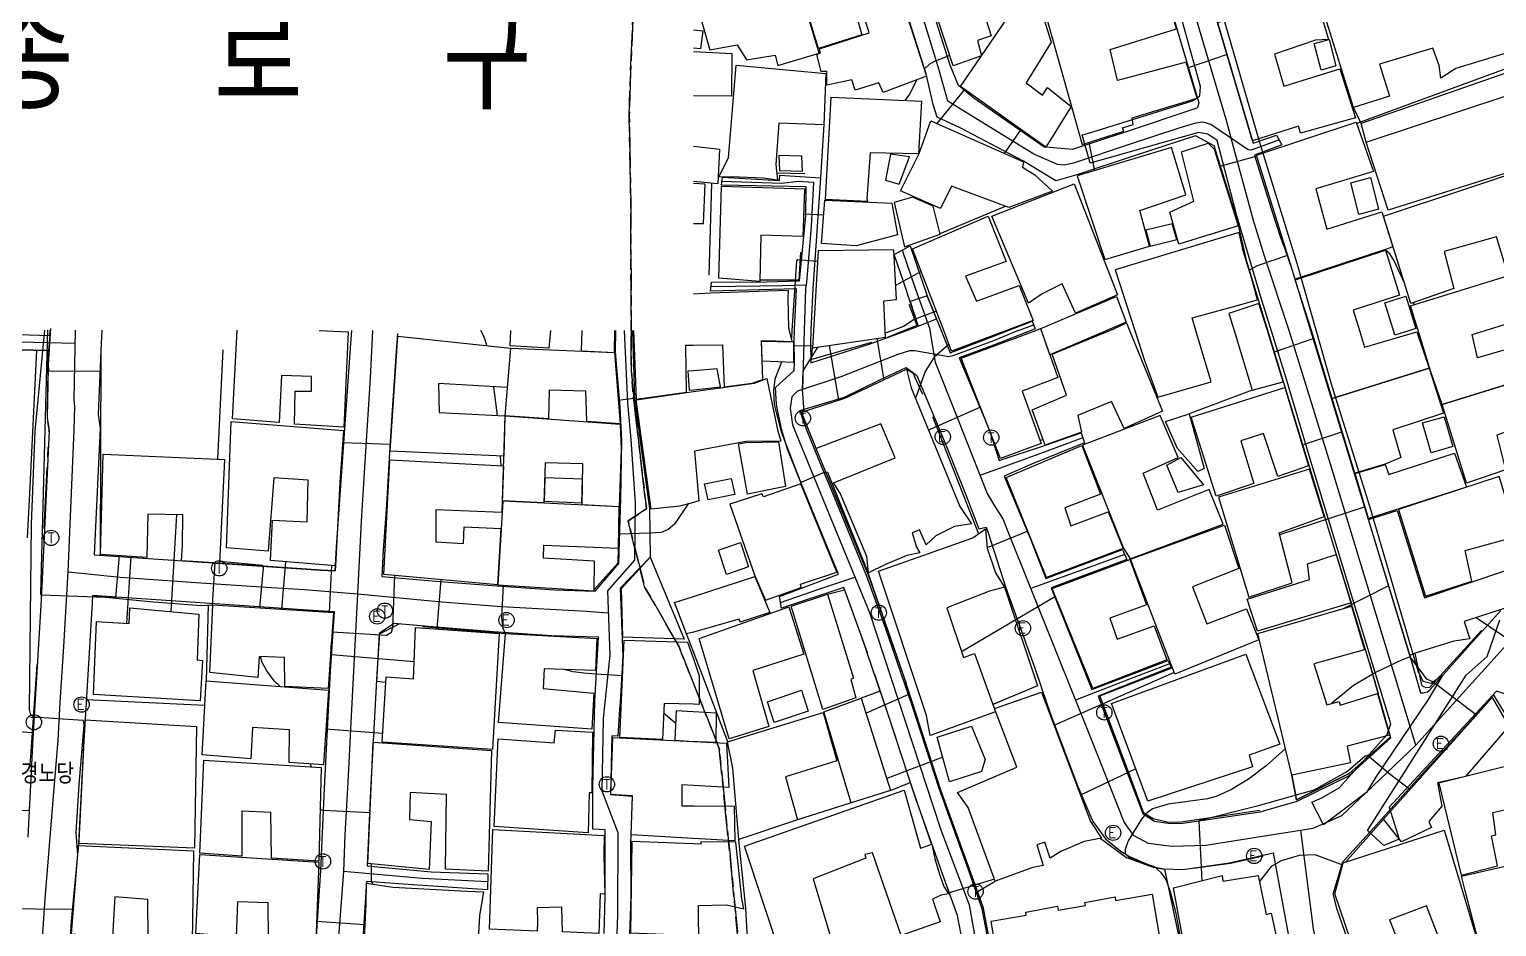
# Model space of a CAD drawing. Header units: feet. Extents: x 197796 to 199821, y 552499 to 555392.
# Drawn here: x 198426 to 198569.9, y 553635.2 to 553723.2 of the extents above; entities that cross this region are included whole.
import ezdxf

# ---------------------------------------------------------------- set-up
doc = ezdxf.new("R2010")
doc.units = ezdxf.units.FT
doc.header["$MEASUREMENT"] = 0
doc.linetypes.add('ANYANG1', pattern=[11.5, 6, -1, 1, -1.5, 1, -1])
doc.linetypes.add('JEON', pattern=[12, 4, -0.5, 1, -0.5, 4, -0.5, 1, -0.5])
for name, color, linetype in [('AAA001', 7, 'CONTINUOUS'), ('AAA002', 7, 'CONTINUOUS'), ('AAA008', 7, 'CONTINUOUS'), ('AAC001', 7, 'CONTINUOUS'), ('AAC006', 7, 'ANYANG1'), ('AD002', 7, 'CONTINUOUS'), ('AD0022', 1, 'CONTINUOUS'), ('AE150', 7, 'CONTINUOUS'), ('AZ0202', 7, 'CONTINUOUS'), ('AZ0203', 7, 'CONTINUOUS'), ('AZ080', 1, 'CONTINUOUS'), ('AZ0801', 7, 'CONTINUOUS'), ('CAA001', 7, 'CONTINUOUS'), ('CAA002', 30, 'CONTINUOUS'), ('EA0018', 7, 'JEON'), ('EA0118', 7, 'JEON'), ('wipco_지적', 20, 'CONTINUOUS'), ('ZC002', 7, 'CONTINUOUS'), ('ZC251', 7, 'CONTINUOUS')]:
    doc.layers.add(name, color=color, linetype=linetype)
doc.styles.add('GHS', font='ROMANS', dxfattribs={"bigfont": 'NGSW.shx'})
doc.styles.add('NGSW', font='ROMANS.shx', dxfattribs={"bigfont": 'NGSW.shx'})

# ---------------------------------------------------------------- blocks, each defined once
blk = doc.blocks.new('AZ0202')
at = {"layer": 'AZ0202'}
blk.add_circle((0, 0), 0.75, dxfattribs=at)
at = {"layer": 'AZ0202', "style": 'GHS'}
blk.add_text('E', height=1, dxfattribs=at).set_placement((-0.5, -0.48))
blk = doc.blocks.new('AZ0203')
at = {"layer": 'AZ0203'}
blk.add_circle((0, 0), 0.75, dxfattribs=at)
at = {"layer": 'AZ0203', "style": 'GHS'}
blk.add_text('T', height=1, dxfattribs=at).set_placement((-0.36, -0.52))

msp = doc.modelspace()

# ---------------------------------------------------------------- linework, layer by layer
at = {"layer": 'AAA001', "color": 255, "flags": 128}
for points in [[(198491.16, 553726.04), (198491.34, 553726.09), (198492.76, 553721.17), (198495.45, 553721.66), (198496.37, 553720.2), (198499.18, 553720.67), (198499.44, 553719.65), (198503.5, 553720.86), (198500.64, 553730.4), (198500.6, 553732.91), (198498.77, 553731.94), (198496.03, 553731.21), (198495.8, 553732.11), (198494.44, 553731.45), (198494.44, 553731.84), (198491.16, 553731.18)], [(198491.16, 553721.37), (198491.89, 553721.31), (198492.11, 553723.02), (198491.16, 553723.1)], [(198491.16, 553721.01), (198494.92, 553720.83), (198494.88, 553716.63), (198491.16, 553716.67)], [(198491.16, 553711.73), (198493.72, 553711.44), (198493.56, 553708.03), (198491.16, 553708.25)], [(198491.16, 553704.16), (198492.15, 553704.14), (198492.3, 553707.99), (198491.16, 553708.07)], [(198485.27, 553693.66), (198485.54, 553686.92), (198490.47, 553687.59), (198490.41, 553692.2), (198491.15, 553692.2), (198494, 553692.24), (198494.17, 553688.12), (198496.91, 553688.47), (198497.95, 553688.84), (198497.83, 553692.65), (198499.21, 553692.64), (198500.84, 553692.57), (198500.57, 553693.65), (198500.52, 553693.88), (198500.46, 553696.8), (198500.47, 553697.57), (198498.41, 553697.52), (198492.87, 553697.3), (198491.15, 553697.22)], [(198525.23, 553693.83), (198532.65, 553696.97), (198533.61, 553694.46), (198531.71, 553693.65), (198526.11, 553691.27), (198525.23, 553693.83)], [(198525.21, 553693.83), (198526.89, 553689.02), (198523.4, 553687.71), (198525.25, 553682.55), (198521.29, 553681.1), (198517.43, 553690.94), (198524.73, 553693.65), (198525.21, 553693.83)], [(198454.44, 553693.66), (198457.29, 553693.53), (198456.87, 553684.16), (198452.03, 553684.46), (198452.08, 553687.71), (198453.7, 553687.68), (198453.68, 553689.12), (198450.73, 553689.23), (198450.52, 553684.63), (198445.93, 553684.99), (198446.38, 553693.67)], [(198477.12, 553693.66), (198476.98, 553691.92), (198473.16, 553692.14), (198473.23, 553693.66)], [(198480.2, 553693.66), (198480.15, 553691.65), (198483.42, 553691.5), (198483.43, 553693.66)], [(198491.15, 553687.65), (198497.14, 553688.49), (198498.34, 553688.95), (198499.41, 553683.91), (198499.74, 553682.79), (198496.3, 553682.74), (198491.25, 553681.81), (198491.69, 553676.93), (198491.15, 553676.78), (198489.81, 553676.42), (198487.01, 553676.12), (198485.54, 553686.86), (198491.15, 553687.65)], [(198491.14, 553656.24), (198489.47, 553656.33), (198489.32, 553653.44), (198490.71, 553653.35), (198493.39, 553653.25), (198493.42, 553656.11), (198491.14, 553656.24)], [(198491.15, 553647), (198495.15, 553646.97), (198495.22, 553643.59), (198491.14, 553643.82), (198485.03, 553644.17), (198485.16, 553647.99), (198483.05, 553648.13), (198483.25, 553653.7), (198491.15, 553653.32), (198494.4, 553653.17), (198494.61, 553648.81), (198491.15, 553649.02), (198490.01, 553649.08), (198490, 553647.01), (198491.15, 553647)], [(198491.14, 553643.29), (198485.1, 553643.52), (198484.99, 553634.54), (198489.92, 553634.36), (198491.14, 553634.21), (198491.71, 553634.13), (198491.64, 553635.45), (198491.64, 553637.24), (198494.41, 553637.29), (198496.09, 553636.91), (198495.91, 553637.88), (198495.31, 553643.43), (198491.87, 553643.48), (198491.87, 553643.26), (198491.14, 553643.29)]]:
    msp.add_lwpolyline(points, dxfattribs=at)
for points in [[(198508.69, 553733.39), (198510.11, 553728.4), (198506.37, 553727.27), (198507.66, 553722.67), (198503.43, 553721.32), (198500.65, 553730.4), (198500.67, 553730.85)], [(198516.63, 553719.62), (198513.43, 553729.38), (198522.99, 553732.71), (198524.51, 553728.15), (198519.1, 553726.47), (198520.35, 553722.55), (198519.01, 553722.1), (198519.41, 553720.61)], [(198552.32, 553727.06), (198567.52, 553731.39), (198568.78, 553732.13), (198568.99, 553730.93), (198571.53, 553722.34), (198572.01, 553721.03), (198571.06, 553720.92), (198565.94, 553719.35), (198564.48, 553718.39), (198564.29, 553719.65), (198563.68, 553721.34), (198558.45, 553719.78), (198559.42, 553716.65), (198555.89, 553715.54)], [(198539.5, 553719.98), (198532.75, 553718.18), (198532.03, 553721.2), (198538.54, 553723.23), (198537.06, 553728.33), (198525.69, 553724.69), (198529.28, 553711.88), (198533.36, 553713.19), (198533.24, 553713.54), (198534.3, 553713.85), (198534.18, 553714.5), (198540.58, 553716.43)], [(198517.36, 553717.58), (198524.39, 553727.88), (198526.24, 553721.92), (198523.8, 553717.96), (198525.38, 553716.73), (198525.89, 553717.5), (198528.2, 553715.63), (198525.72, 553711.62)], [(198546, 553712.24), (198542.57, 553723.85), (198552.07, 553726.8), (198553.46, 553722.21), (198552.17, 553722.12), (198548.14, 553720.76), (198549.07, 553717.61), (198554.56, 553719.33), (198556.1, 553714.52), (198550.7, 553713.01), (198550.51, 553713.69)], [(198511.84, 553725.4), (198514.01, 553718.61), (198509.77, 553717), (198509.35, 553717.96), (198507.03, 553717.24), (198506.7, 553718.25), (198504.24, 553717.71), (198504.25, 553719.06), (198503.69, 553719.05), (198503.26, 553720.71), (198503.62, 553720.9), (198503.52, 553721.27), (198508.4, 553722.84), (198507.96, 553724.23)], [(198552.72, 553719.2), (198552.06, 553721.81), (198553.51, 553722.21), (198554.18, 553719.6)], [(198499.4, 553708.4), (198498.01, 553708.59), (198495.65, 553708.68), (198493.65, 553708.72), (198494.58, 553710.6), (198495.33, 553719.69), (198504.15, 553718.87), (198503.95, 553713.81), (198499.54, 553713.98), (198499.25, 553709.94)], [(198513.52, 553716.15), (198513.22, 553710.98), (198508.48, 553711.08), (198508.17, 553706.55), (198508.23, 553706.29), (198504.12, 553706.5), (198504.65, 553716.54)], [(198559.29, 553705.45), (198557.15, 553712.14), (198570.88, 553716.67), (198571.67, 553714.31), (198572.26, 553714.55), (198573.65, 553709.97)], [(198514.43, 553714.21), (198523.52, 553710.19), (198523.43, 553709.68), (198524.63, 553708.93), (198526.37, 553707.33), (198522.1, 553705.72), (198516.48, 553707.81), (198515.38, 553705.63), (198511.48, 553707.34), (198513.28, 553711)], [(198550.17, 553698.67), (198546.38, 553710.86), (198556.18, 553714.1), (198557.85, 553709.25), (198552.2, 553707.56), (198553.27, 553703.6), (198558.68, 553705.29), (198559.76, 553701.86), (198559.04, 553701.58)], [(198535.9, 553701.91), (198534.94, 553705.41), (198539.46, 553706.97), (198538.05, 553711.61), (198528.81, 553708.82), (198531.52, 553700.6)], [(198538.76, 553702.11), (198537.87, 553705.25), (198540.25, 553706.35), (198539.03, 553711.18), (198541.63, 553712.03), (198542.25, 553711.45), (198544.58, 553703.93)], [(198501.85, 553709.29), (198501.8, 553710.75), (198499.54, 553710.8), (198499.59, 553709.34)], [(198510, 553708.41), (198511.33, 553708.01), (198512.35, 553710.67), (198510.49, 553710.95)], [(198561.53, 553696.31), (198558.85, 553704.87), (198574.71, 553710.13), (198577.66, 553701.18), (198571.06, 553699.07), (198569.94, 553702.82), (198564.79, 553701.4), (198565.74, 553697.76)], [(198556.42, 553705.02), (198555.63, 553708.13), (198557.57, 553708.67), (198558.36, 553705.55)], [(198493.64, 553698.78), (198493.91, 553707.82), (198502.06, 553707.53), (198501.87, 553702.87), (198497.76, 553703), (198497.68, 553698.44)], [(198515.37, 553703.09), (198514.66, 553705.84), (198512.64, 553706.73), (198510.85, 553706.22), (198511.86, 553701.87)], [(198528.64, 553695.36), (198527.33, 553698.21), (198525.35, 553697.24), (198524.01, 553696.34), (198520.41, 553704.88), (198528.51, 553708.05), (198532.76, 553697.13)], [(198503.72, 553702.19), (198504.03, 553706.43), (198510.63, 553706.15), (198511.17, 553703.02), (198507.12, 553701.95)], [(198515.7, 553693.65), (198512.65, 553701.67), (198520.07, 553704.86), (198521.83, 553700.41), (198517.85, 553698.98), (198518.92, 553696.51), (198523.1, 553698.05), (198524.48, 553694.63), (198521.87, 553693.65), (198516.47, 553691.62)], [(198538.11, 553704.11), (198535.53, 553703.49), (198535.96, 553701.92), (198538.57, 553702.56)], [(198540.44, 553693.65), (198540.07, 553694.9), (198544.04, 553695.97), (198546.49, 553696.66), (198545.92, 553698.7), (198545.07, 553701.46), (198544.7, 553703.25), (198543.25, 553702.82), (198532.51, 553699.61), (198534.44, 553693.65), (198535.4, 553690.71), (198536.7, 553687.12), (198541.94, 553688.6)], [(198509.97, 553693.65), (198509.83, 553696.56), (198511.06, 553696.68), (198510.8, 553701.56), (198503.38, 553701.46), (198502.93, 553693.65), (198502.84, 553691.96), (198509.98, 553692.98)], [(198551.78, 553693.65), (198550.19, 553698.61), (198559.05, 553701.54), (198560.41, 553697.11), (198555.87, 553695.64), (198556.48, 553693.65), (198556.98, 553692.02), (198562.12, 553693.52), (198563.32, 553689.96), (198553.8, 553686.99)], [(198562.26, 553693.64), (198561.51, 553696.07), (198578.21, 553701.24), (198580.72, 553693.64), (198581.4, 553691.58), (198564.59, 553686.38), (198563.5, 553689.6)], [(198559.81, 553693.64), (198558.98, 553696.36), (198561.05, 553697), (198562.02, 553693.83), (198561.44, 553693.64), (198559.95, 553693.18)], [(198544.18, 553693.65), (198545.96, 553687.78), (198549.01, 553688.6), (198547.45, 553693.65), (198546.61, 553696.28), (198543.68, 553695.31)], [(198576.88, 553693.64), (198576.91, 553693.53), (198568.06, 553690.95), (198567.55, 553693.25), (198568.82, 553693.64), (198576.12, 553695.89)], [(198533.94, 553693.65), (198537.15, 553685.72), (198533.4, 553684.03), (198532.17, 553686.67), (198528.85, 553685.3), (198529.21, 553683.67), (198525.66, 553682.38), (198524.37, 553685.86), (198527.75, 553687.29), (198526.35, 553691.32), (198531.99, 553693.65), (198532.38, 553693.81), (198533.63, 553694.39)], [(198461.4, 553681.8), (198462.14, 553693.09), (198473.2, 553691.91), (198472.89, 553688.04), (198466.15, 553688.43), (198466.2, 553685.61), (198472.66, 553685.27), (198472.55, 553681.32)], [(198500.97, 553690.5), (198497.9, 553690.64), (198497.84, 553692.59), (198500.97, 553692.54)], [(198472.67, 553685.29), (198473.23, 553691.91), (198483.42, 553691.48), (198483.96, 553684.49), (198480.71, 553684.72), (198480.59, 553687.71), (198476.99, 553687.78), (198476.95, 553684.98)], [(198491.15, 553687.84), (198493.8, 553688.13), (198493.48, 553689.9), (198491.15, 553689.7), (198490.6, 553689.65), (198490.72, 553687.79)], [(198508.32, 553669.87), (198508.17, 553671.47), (198505.53, 553677.7), (198504.9, 553678.69), (198510.95, 553681.16), (198509.52, 553684.5), (198503.18, 553682.08), (198501.76, 553685.63), (198506.01, 553687.01), (198512.05, 553689.86), (198512.52, 553688.03), (198517.27, 553676.38), (198518.43, 553674.68), (198516.77, 553674.41), (198514.94, 553673.51), (198513.98, 553672.63), (198513.33, 553674.09), (198512.61, 553673.81), (198513.04, 553672.4), (198513.37, 553671.83), (198512.08, 553671.56), (198510, 553670.7)], [(198556.04, 553679.66), (198553.81, 553686.98), (198563.33, 553689.94), (198564.72, 553685.53), (198559.77, 553683.91), (198560.54, 553681.2), (198559.01, 553680.53)], [(198539.99, 553685.15), (198549.15, 553688.06), (198551.5, 553680.36), (198548.49, 553679.31), (198547.08, 553683.54), (198544.84, 553682.83), (198546.11, 553678.62), (198542.43, 553677.38)], [(198567, 553678.68), (198564.59, 553686.37), (198572.09, 553688.7), (198572.21, 553688.2), (198573.35, 553684.55), (198569.95, 553683.39), (198570.8, 553679.96)], [(198472.43, 553676.94), (198472.68, 553685.27), (198483.96, 553684.47), (198484.05, 553681.99), (198483.86, 553676.36), (198480.24, 553676.54), (198480.29, 553680.58), (198476.62, 553680.67), (198476.49, 553676.73)], [(198533.98, 553671.24), (198543.12, 553674.63), (198541.74, 553678.04), (198536.69, 553676.01), (198535.28, 553679.64), (198538.69, 553681.19), (198536.93, 553685.31), (198529.33, 553682.38), (198533.35, 553672.3)], [(198539.77, 553685.48), (198541.24, 553680.1), (198540.62, 553679.81), (198538.63, 553682.07), (198537.47, 553684.71)], [(198563.52, 553681.65), (198562.66, 553684.59), (198564.79, 553685.19), (198565.64, 553682.26)], [(198456.03, 553670.57), (198449.66, 553671.07), (198449.85, 553675.03), (198453.27, 553674.87), (198453.36, 553678.97), (198449.99, 553679.18), (198449.43, 553671.98), (198445.35, 553672.31), (198445.8, 553684.71), (198456.82, 553683.83), (198456.47, 553678.73)], [(198496.44, 553677.58), (198495.56, 553682.54), (198496.33, 553682.66), (198499.51, 553682.73), (198500.17, 553678.33)], [(198525.8, 553669.41), (198521.82, 553679.22), (198529.26, 553682.35), (198531.08, 553677.59), (198527.57, 553676.24), (198528.19, 553674.49), (198531.85, 553675.85), (198533.3, 553672.26)], [(198444.67, 553670.81), (198440.93, 553671.06), (198441.04, 553672.56), (198441.07, 553675.55), (198437.63, 553675.63), (198437.54, 553671.39), (198433, 553671.67), (198433.25, 553681.51), (198445.14, 553680.98)], [(198460.79, 553669.72), (198461.38, 553680.95), (198472.52, 553680.36), (198472.36, 553675.79), (198465.87, 553676.05), (198465.88, 553672.91), (198468.61, 553672.75), (198468.65, 553674.37), (198472.26, 553674.22), (198471.93, 553668.68)], [(198538.69, 553677.75), (198537.59, 553680.42), (198538.96, 553681.2), (198541.2, 553678.52)], [(198557.38, 553675.19), (198556.06, 553679.61), (198559.02, 553680.49), (198559.36, 553679.52), (198565.8, 553681.62), (198567, 553678.28)], [(198545.63, 553667.47), (198549.9, 553668.89), (198548.6, 553673.79), (198553.02, 553675.39), (198551.6, 553680.04), (198542.66, 553677.28)], [(198480.26, 553679.06), (198476.58, 553679.18), (198476.52, 553676.91), (198480.2, 553676.74)], [(198494.86, 553679.14), (198495.22, 553677.56), (198492.61, 553677.03), (198492.25, 553678.61)], [(198505.23, 553669.92), (198501.69, 553678.59), (198498.01, 553677.32), (198497.86, 553677.62), (198494.71, 553676.61), (198497.16, 553669.57), (198498.22, 553667.19), (198501.72, 553668.44), (198501.66, 553668.76)], [(198560.33, 553676.1), (198562.95, 553667.58), (198567.5, 553669.06), (198566.86, 553672.05), (198572, 553673.47), (198570.18, 553679.31)], [(198481.43, 553668.09), (198481.45, 553671.03), (198476.44, 553671.31), (198476.49, 553672.57), (198483.8, 553672.28), (198483.86, 553676.34), (198472.45, 553676.91), (198471.96, 553668.68)], [(198561.43, 553661.77), (198557.36, 553675.09), (198560.19, 553675.98), (198562.88, 553667.43), (198571.15, 553670.19), (198572, 553666.78), (198566.76, 553665.08), (198567.31, 553663.39), (198565.74, 553663.16), (198561.96, 553662)], [(198514.39, 553653.9), (198514, 553655.86), (198509.32, 553670.02), (198518.57, 553673.31), (198519.81, 553674.18), (198519.97, 553672.29), (198520.8, 553669.87), (198521.66, 553668.45), (198520.21, 553668.08), (198516.01, 553666.42), (198517.65, 553661.55), (198518.71, 553661.94), (198520.79, 553656.24)], [(198545.4, 553666.34), (198546.63, 553663.29), (198538.37, 553659.93), (198534.03, 553671.21), (198543.25, 553674.55), (198544.66, 553670.3), (198540.12, 553668.5), (198541.53, 553664.86)], [(198494.4, 553669.7), (198493.61, 553672.11), (198495.77, 553672.86), (198496.55, 553670.46)], [(198490.25, 553663.37), (198484.24, 553663.57), (198484.09, 553668.32), (198486.91, 553671.41)], [(198530.34, 553658.53), (198526.35, 553668.32), (198533.95, 553671.19), (198535.58, 553666.73), (198531.99, 553665.41), (198532.72, 553663.36), (198536.35, 553664.68), (198537.59, 553661.33)], [(198551.38, 553670.76), (198554.21, 553671.67), (198555.66, 553666.93), (198546.49, 553664.15), (198545.48, 553667.3), (198551.57, 553669.23)], [(198491.15, 553664.06), (198490.47, 553663.87), (198489.28, 553666.95), (198491.15, 553667.56), (198497.16, 553669.52), (198498.64, 553665.99), (198495.74, 553665.03), (198495.65, 553665.34)], [(198432.3, 553657.94), (198432.6, 553665.11), (198435.8, 553664.9), (198435.87, 553666.43), (198442.65, 553665.83), (198442.48, 553661.32), (198442.98, 553661.27), (198442.76, 553657.3)], [(198443.7, 553660.08), (198444, 553666.74), (198455.85, 553665.97), (198455.33, 553658.51), (198451.08, 553658.73), (198451.04, 553661.57), (198448.54, 553661.65), (198448.43, 553659.6)], [(198494.67, 553653.58), (198491.72, 553663.44), (198500.51, 553666.52), (198501.98, 553661.89), (198496.98, 553660.29), (198498.56, 553654.8)], [(198500.75, 553666.61), (198504.32, 553667.78), (198506.87, 553659.52), (198506.59, 553659.4), (198507.09, 553657.59), (198503.85, 553656.47)], [(198549.85, 553650.02), (198546.52, 553663.92), (198555.7, 553666.6), (198556.97, 553662.33), (198552.02, 553660.95), (198553.29, 553656.91), (198554.48, 553657.26), (198554.59, 553656.89), (198558.26, 553658.02), (198559.42, 553653.93), (198555.28, 553652.85), (198555.61, 553651.24)], [(198460.61, 553653.27), (198461, 553659.67), (198463.69, 553659.46), (198463.89, 553664.52), (198472.11, 553663.93), (198471.44, 553652.55)], [(198472.02, 553655.17), (198472.71, 553663.92), (198481.69, 553663.42), (198481.56, 553660.29), (198476.5, 553660.44), (198476.42, 553658.53), (198481.39, 553658.06), (198481.19, 553654.52)], [(198491.15, 553656.98), (198488.27, 553657.06), (198488.13, 553653.51), (198483.92, 553653.72), (198484.37, 553663.28), (198490.57, 553663.07), (198491.15, 553661.44), (198491.73, 553659.78), (198491.7, 553656.96)], [(198535.73, 553647.48), (198532.16, 553657.06), (198545.35, 553661.88), (198548.66, 553653.05), (198545.68, 553651.99), (198545.99, 553650.85)], [(198442.96, 553652), (198443.36, 553659.28), (198455.34, 553658.35), (198454.86, 553651.04), (198451.48, 553651.26), (198451.52, 553654.47), (198447.91, 553654.7), (198447.74, 553651.63)], [(198501.76, 553658.36), (198502.41, 553656.31), (198499.08, 553655.17), (198498.43, 553657.22)], [(198531.17, 553643.85), (198529.49, 553643.51), (198527.2, 553642.53), (198526.14, 553641.89), (198525.61, 553643.44), (198524.85, 553643.19), (198525.46, 553641.17), (198524.44, 553640.97), (198520.76, 553639.62), (198518.11, 553646.83), (198517.07, 553648.33), (198522.89, 553650.8), (198520.7, 553656.55), (198525.28, 553658.16), (198530.1, 553645.47)], [(198506.61, 553647.29), (198503.93, 553656.24), (198507.62, 553657.58), (198510.5, 553648.53)], [(198558.85, 553645.71), (198569.49, 553657.63), (198571.14, 553654.81), (198566.88, 553649.9), (198564.14, 553649.26), (198564.57, 553646.98), (198563.28, 553645.46), (198563.57, 553644.88), (198560.6, 553643.47)], [(198430.85, 553643.3), (198431.49, 553655.44), (198442.42, 553654.78), (198442.2, 553642.84)], [(198495.59, 553643.72), (198495.03, 553650.71), (198494.5, 553653.29), (198503.88, 553656.17), (198505.21, 553651.41), (198500.18, 553649.85), (198501.37, 553645.63)], [(198471.6, 553644.98), (198471.99, 553653.59), (198477.5, 553653.2), (198477.61, 553654.44), (198481.26, 553654.25), (198481.2, 553648.3), (198480.94, 553648.3), (198480.83, 553644.35)], [(198515.07, 553653.75), (198518.43, 553654.84), (198519.77, 553651.55), (198519.42, 553650.39), (198516.26, 553649.38)], [(198459.22, 553641.34), (198459.75, 553653.26), (198471.34, 553652.45), (198471.03, 553640.61), (198466.82, 553640.8), (198466.94, 553648.12), (198463.38, 553648.33), (198463.3, 553645.68), (198465.42, 553645.47), (198465.23, 553640.76)], [(198442.73, 553642.36), (198443.12, 553651.48), (198454.62, 553650.76), (198454.41, 553641.58), (198449.76, 553641.89), (198449.69, 553646.36), (198446.84, 553646.48), (198446.84, 553642.08)], [(198566.46, 553640.2), (198570.03, 553641.12), (198569.43, 553644.06), (198569.86, 553644.17), (198569.56, 553646.37), (198573.03, 553647.13), (198572.11, 553651.18), (198564.28, 553649.23)], [(198516.18, 553638.38), (198515.47, 553638.25), (198514.61, 553637.84), (198515.37, 553635.63), (198511.52, 553634.28), (198508.73, 553642.41), (198507.97, 553642.24), (198508.05, 553641.88), (198502.89, 553639.84), (198504.82, 553633.39), (198499.85, 553631.89), (198496.15, 553643.06), (198511.84, 553648.54), (198513.44, 553642.85), (198514.55, 553643.24), (198514.83, 553641.82), (198515.31, 553640.21), (198515.73, 553639.11)], [(198471.14, 553634.92), (198471.47, 553644.7), (198482.41, 553644.11), (198482.36, 553642.13), (198482.45, 553638.35), (198482.01, 553638.36), (198481.87, 553634.48), (198478.3, 553634.65), (198478.25, 553637.08), (198475.81, 553637), (198475.84, 553635.58), (198475.81, 553634.7)], [(198559.29, 553623.02), (198554.08, 553638.39), (198554.9, 553641.41), (198564.79, 553644.61), (198567.98, 553634.06), (198564.71, 553632.96), (198563.06, 553637.21), (198559.44, 553635.83), (198561.08, 553631.7), (198567.92, 553633.98), (198568.46, 553630.79), (198568.46, 553629.1), (198563.1, 553627.36), (198563.74, 553624.69)], [(198430.13, 553634.41), (198430.82, 553643.13), (198442.12, 553642.59), (198441.98, 553633.62), (198437.68, 553633.9), (198437.64, 553637.83), (198434.38, 553638.09), (198434.18, 553634.14)], [(198442.34, 553634.47), (198442.72, 553642.22), (198454.41, 553641.47), (198454.12, 553633.67), (198449.47, 553633.97), (198449.43, 553637.5), (198446.44, 553637.59), (198446.28, 553634.16)], [(198575.29, 553638.28), (198571.7, 553637.34), (198572.11, 553635.34), (198571.54, 553635.23), (198572.29, 553631.69), (198568.65, 553630.92), (198567.98, 553634.42), (198566.85, 553638.66), (198566.5, 553640.12), (198574.33, 553641.9)], [(198458.28, 553626.74), (198458.65, 553629.26), (198459.05, 553637.41), (198459.08, 553639.42), (198461.65, 553639.03), (198468.95, 553638.63), (198470.55, 553638.58), (198470.16, 553636.24), (198469.72, 553627.91), (198469.8, 553625.91), (198467.43, 553626.22), (198460.44, 553626.61)]]:
    msp.add_lwpolyline(points, close=True, dxfattribs=at)
at = {"layer": 'AAA002', "color": 255, "flags": 128}
msp.add_lwpolyline([(198522.47, 553622.83), (198520.37, 553635.69), (198523.79, 553636.27), (198523.76, 553636.58), (198526.88, 553637.18), (198526.92, 553636.76), (198529.6, 553637.22), (198529.56, 553637.51), (198532.51, 553638.07), (198532.55, 553637.72), (198536.14, 553638.33), (198538.32, 553625.61), (198534.26, 553624.71), (198534.35, 553623.69), (198526.04, 553622.24), (198525.86, 553623.37)], close=True, dxfattribs=at)
at = {"layer": 'AAA008', "color": 255, "flags": 128}
for points in [[(198416.94, 553645.32), (198417.51, 553651.57), (198416.7, 553651.59), (198416.9, 553654.89), (198426.29, 553654.22), (198426.07, 553651.01), (198426.21, 553650.99), (198425.99, 553646.51), (198422.94, 553646.64), (198422.81, 553644.76)], [(198549.52, 553628.68), (198540.46, 553626.84), (198538.25, 553638.98), (198543.03, 553640.16), (198543.1, 553639.63), (198546.56, 553640.16), (198547.35, 553636.36), (198547.83, 553636.49)]]:
    msp.add_lwpolyline(points, close=True, dxfattribs=at)
at = {"layer": 'AAC001', "color": 255, "flags": 128}
for points in [[(198572.5, 553719.49), (198556.65, 553713.94), (198555.89, 553715.54)], [(198557.15, 553712.14), (198556.65, 553713.94)], [(198503.95, 553713.81), (198503.63, 553708.64)], [(198502.09, 553709.03), (198499.33, 553709.08)], [(198492.71, 553699.08), (198492.95, 553708.08)], [(198515.35, 553703.17), (198521.75, 553705.85)], [(198501.67, 553701.34), (198501.49, 553698.58), (198497.68, 553698.59)], [(198512.27, 553696.24), (198513.06, 553694.14), (198511.86, 553693.65), (198510.1, 553692.94)], [(198508.62, 553692.48), (198502.75, 553690.81), (198502.84, 553691.96)], [(198512.05, 553689.86), (198512.67, 553689.5), (198513.62, 553687.41)], [(198545.96, 553687.78), (198539.77, 553685.48)], [(198514.62, 553685.22), (198519.13, 553673.7)], [(198537.86, 553625.07), (198532.8, 553623.01), (198527.96, 553621.3), (198525.55, 553621.44), (198522.32, 553621.63), (198520.86, 553630.32), (198519.6, 553636.98), (198518.92, 553638.9), (198515.42, 553648.56), (198511.8, 553659.74), (198508.32, 553669.63), (198504.42, 553679.04), (198503.18, 553682.08)], [(198483.76, 553672.28), (198483.73, 553670.81), (198481.43, 553668.22)], [(198456.03, 553670.57), (198456, 553670.05), (198454.59, 553670.14), (198444.67, 553670.81)], [(198504.32, 553667.78), (198505.96, 553668.21), (198508.18, 553662.07)], [(198521.66, 553668.45), (198524.9, 553658.78), (198520.61, 553656.98)], [(198432.2, 553667.61), (198437.78, 553667.06), (198442.87, 553666.67), (198444, 553666.74)], [(198443.56, 553666.71), (198443.36, 553659.28)], [(198460.96, 553659.1), (198460.09, 553659.2), (198460.36, 553663.88), (198462.27, 553664.85)], [(198464.59, 553664.59), (198472.71, 553663.92)], [(198491.15, 553662.11), (198490.47, 553663.87)], [(198568.47, 553664.21), (198563.37, 553658.62), (198563.04, 553658.59), (198562.75, 553658.71), (198562.6, 553658.86), (198561.96, 553662)], [(198494.52, 553653.3), (198491.15, 553662.11)], [(198426.73, 553660.84), (198426.29, 553654.22)], [(198557.46, 553661.04), (198558.31, 553658.04)], [(198508.9, 553659.94), (198511.01, 553653.65)], [(198546.7, 553646.54), (198538.77, 553645.36), (198537.58, 553645.4), (198536.26, 553645.75), (198535.34, 553646.29), (198533.26, 553651.83), (198531.02, 553657.81), (198538.13, 553660.54)], [(198509.46, 553658.25), (198507.62, 553657.58)], [(198431.6, 553657.43), (198443.23, 553656.88)], [(198559.53, 553653.79), (198555.49, 553650.18), (198550.32, 553647.6), (198549.85, 553650.02)], [(198510.5, 553648.53), (198512.41, 553649.29), (198514.49, 553643.22)], [(198506.61, 553647.29), (198501.37, 553645.63)], [(198555.11, 553641.48), (198558.85, 553645.71)], [(198496.65, 553630.38), (198496.3, 553636.97), (198495.59, 553643.72)], [(198531.06, 553643.83), (198533.62, 553641.93), (198536.26, 553640.99), (198537.36, 553640.79), (198540.33, 553626.69)], [(198540.21, 553640.89), (198543.83, 553641.38), (198547.03, 553642.11)], [(198519.02, 553638.61), (198520.76, 553639.62)]]:
    msp.add_lwpolyline(points, dxfattribs=at)
at = {"layer": 'AAC006', "color": 255, "flags": 128}
msp.add_lwpolyline([(198427.85, 553691.7), (198427.73, 553685.1), (198427.92, 553683.91), (198427.4, 553673.34)], dxfattribs=at)
at = {"layer": 'AD002', "color": 255, "flags": 128}
for points in [[(198562.02, 553652.96), (198553.91, 553679.67), (198549.59, 553693.65), (198547.16, 553700.95), (198546.09, 553704.43), (198544.25, 553711.16), (198543.43, 553714.24), (198537.52, 553734.23), (198530.81, 553757.87), (198530.29, 553760.02)], [(198548.62, 553712.34), (198547.3, 553711.86), (198546.31, 553711.5), (198545.84, 553711.35), (198545.57, 553711.37), (198541.9, 553713.86), (198541.17, 553714.09), (198540.41, 553713.99), (198538.77, 553713.49), (198533.91, 553711.88), (198528.43, 553710.07), (198527.53, 553709.87), (198526.87, 553709.92), (198524.55, 553710.95), (198518, 553714.98), (198516.12, 553716.14), (198515.25, 553719.2), (198513.4, 553725.27)], [(198493.95, 553708.3), (198499.82, 553708.09), (198501.43, 553708.29), (198502.92, 553708.19), (198502.71, 553703.89), (198502.23, 553698.34), (198502.15, 553697.75), (198502.03, 553693.65), (198501.86, 553687.85)], [(198511.62, 553701.53), (198512.94, 553697.69), (198514.32, 553693.86), (198514.35, 553693.65), (198514.86, 553690.54), (198516.65, 553686.02), (198519.96, 553677.65), (198520.7, 553676.45), (198521.52, 553675.11), (198521.94, 553674.08), (198526.63, 553662.35), (198530.09, 553653.71), (198533.42, 553645.39), (198534.29, 553644.12), (198535.75, 553643.34), (198538.09, 553643.05), (198541.41, 553643.15), (198546.97, 553644.03), (198551.94, 553644.81), (198554.77, 553646.07), (198557.1, 553648.29), (198562.02, 553652.96), (198565.97, 553657.33), (198577.12, 553669.66)], [(198492.89, 553697.95), (198497.66, 553698.03), (198499.87, 553698.07), (198502.2, 553698.14)], [(198523, 553693.65), (198524.54, 553694.19)], [(198430.5, 553692.36), (198418.31, 553692.68), (198418.23, 553691.42), (198417.61, 553687.25), (198417.21, 553679.82), (198416.79, 553670.2), (198416.41, 553661.56), (198415.64, 553645.81), (198406.28, 553645.98), (198405.68, 553642.18), (198404.88, 553636.11), (198404.32, 553628.97), (198404.08, 553627.18), (198403.83, 553625.74), (198403.48, 553613.28)], [(198425.8, 553605.12), (198426.51, 553617.18), (198426.69, 553624.83), (198426.69, 553624.86), (198427.56, 553637.9), (198428.32, 553647.14), (198428.82, 553653.45), (198429.02, 553657.15), (198429.39, 553662.64), (198429.82, 553669.96), (198430.39, 553683.9), (198430.48, 553686.2), (198430.39, 553686.85), (198430.53, 553693.67)], [(198459.67, 553693.66), (198459.44, 553688.96), (198458.9, 553680.23), (198458.57, 553674.92), (198458.2, 553667.82), (198457.51, 553654.58), (198457.27, 553649.91), (198456.97, 553644.18), (198456.81, 553640.56), (198456.21, 553632.41), (198455.99, 553629.37), (198455.48, 553622.31), (198455.12, 553614.61)], [(198484.37, 553693.66), (198484.68, 553686.56), (198485.02, 553682.94), (198485.44, 553676.69), (198485.38, 553671.1), (198482.72, 553668.11), (198482.94, 553661.78), (198482.31, 553655.58), (198482.16, 553648.48), (198483.75, 553644.4), (198483.7, 553636.28), (198483.64, 553634.5), (198483.13, 553615.02), (198483.07, 553612.29)], [(198523, 553693.65), (198520.59, 553692.63), (198516.59, 553691.17), (198516.19, 553691.07), (198516.01, 553691.09), (198512.86, 553691.65), (198512.35, 553691.65), (198511.21, 553691.29), (198509.45, 553690.6), (198505.6, 553689.09), (198501.35, 553687.68), (198500.8, 553687.13), (198500.64, 553686.03), (198500.88, 553684.38), (198503.89, 553677.03), (198508.43, 553665.98), (198515.43, 553644.64), (198518.19, 553637.31), (198520.63, 553623.55), (198521.18, 553618.89)], [(198529.36, 553683.1), (198524.31, 553681.26), (198519.26, 553679.41)], [(198533.46, 553671.66), (198528.85, 553669.99), (198524.24, 553668.32)], [(198429.82, 553669.96), (198434.91, 553669.44), (198436.8, 553669.31), (198442.35, 553668.93), (198449.76, 553668.43), (198453, 553668.24), (198458.2, 553667.82), (198466.46, 553667.01), (198472.32, 553666.58), (198480.66, 553666.1), (198482.79, 553665.95)], [(198499.69, 553666.97), (198503.34, 553668.22), (198507, 553669.46)], [(198537.85, 553660.94), (198533.23, 553659.16), (198528.62, 553657.38)], [(198550.7, 553644.61), (198551.96, 553634.93), (198553.82, 553626.36)], [(198470.96, 553639.55), (198464.53, 553639.89), (198456.81, 553640.56)]]:
    msp.add_lwpolyline(points, dxfattribs=at)
at = {"layer": 'AD0022', "color": 255, "flags": 128}
for points in [[(198539.35, 553734.76), (198546.06, 553712.04), (198548.35, 553712.82), (198548.88, 553711.85), (198546.2, 553710.84), (198547.95, 553705.18), (198548.72, 553702.88), (198549.16, 553701.65), (198549.86, 553699.66), (198551.34, 553694.82), (198561.29, 553662.17), (198562.46, 553658.09), (198562.73, 553658.1), (198563.17, 553658.21), (198563.43, 553658.41), (198567.64, 553663.16), (198570.37, 553666.16)], [(198535.51, 553733.65), (198540.73, 553715.98), (198540.59, 553715.51), (198540.55, 553715.45), (198533.5, 553713.12), (198528.34, 553711.42), (198525.72, 553711.62), (198525.56, 553711.64), (198518.67, 553716.45), (198517.17, 553717.7), (198516.33, 553719.69), (198514.27, 553726.19)], [(198517.7, 553632.86), (198517.06, 553636.26), (198515.76, 553639.88), (198512.95, 553647.78), (198510.27, 553655.97), (198507.65, 553663.64), (198505.91, 553668.42), (198499.79, 553666.39), (198499.58, 553667.56), (198505.38, 553669.73), (198503.11, 553675.31), (198501.42, 553679.39), (198500.4, 553681.91), (198499.8, 553683.96), (198499.29, 553686.38), (198499.21, 553688.05), (198501.04, 553689.71), (198501.07, 553690.44), (198501.02, 553692.57), (198501.08, 553693.73), (198501.27, 553697.73), (198492.84, 553697.5), (198492.94, 553698.4), (198498.32, 553698.42), (198501.55, 553698.51), (198502.19, 553704.89), (198502.21, 553707.74), (198493.9, 553707.9), (198494, 553708.7), (198499.6, 553708.35), (198499.63, 553708.9), (198503.63, 553708.64), (198503.23, 553702.89), (198502.88, 553697.77), (198502.68, 553693.65), (198502.62, 553692.55), (198502.67, 553690.48), (198508.5, 553692.35), (198512.08, 553693.65), (198513.19, 553694.06), (198511.8, 553698.34), (198510.83, 553701.1), (198512.4, 553701.96), (198514.08, 553697.05), (198515.45, 553693.65), (198516.33, 553691.46), (198520.67, 553693.13), (198522.02, 553693.65), (198524.39, 553694.57), (198524.68, 553693.81), (198524.28, 553693.65), (198520.6, 553692.2), (198517.21, 553690.96), (198520.16, 553683.93), (198521.14, 553680.88), (198525.59, 553682.36), (198529.18, 553683.6), (198529.53, 553682.61), (198524.48, 553680.6), (198521.64, 553679.37), (198524.17, 553673.28), (198525.72, 553669.33), (198533.25, 553672.15), (198533.66, 553671.17), (198526.24, 553668.41), (198530.22, 553658.41), (198537.71, 553661.28), (198538, 553660.6), (198530.84, 553657.78), (198533.79, 553650.03), (198535.25, 553646.26), (198535.26, 553646.23), (198536.37, 553645.5), (198537.72, 553645.31), (198538.92, 553645.27), (198546.74, 553646.43), (198550.39, 553647.46), (198555.44, 553649.95), (198559.56, 553653.69), (198557.46, 553661.04), (198547.51, 553693.65), (198545.44, 553700.41), (198544.56, 553704.28), (198542.25, 553711.77), (198540.4, 553712.76), (198534.28, 553710.74), (198528.75, 553708.92), (198526.71, 553708.32), (198523.53, 553710.25), (198517.33, 553713.52), (198515.06, 553714.57), (198514.66, 553715.82), (198513.98, 553718.83), (198511.9, 553725.41)], [(198404.62, 553657.15), (198407.51, 553656.81), (198406.92, 553646.9), (198415.15, 553646.72), (198415.65, 553660.03), (198416.4, 553675.37), (198416.96, 553687.37), (198417.59, 553690.95), (198417.76, 553693.48), (198428.01, 553693.16), (198428.04, 553693.67)], [(198433.13, 553693.67), (198433.02, 553691.7), (198432.77, 553685.4), (198432.96, 553684.04), (198432.38, 553671.63), (198454.59, 553670.14), (198456, 553670.05), (198456.14, 553672.39), (198457.55, 553692.37), (198457.64, 553693.66)], [(198462.12, 553693.35), (198462.03, 553692.05), (198461.56, 553685.33), (198461.3, 553681.11), (198461.05, 553676.54), (198460.73, 553672.09), (198460.57, 553669.5), (198466.28, 553669.03), (198471.88, 553668.58), (198477.49, 553668.2), (198481.5, 553668.07), (198483.85, 553670.79), (198484.04, 553677.21), (198484.14, 553682.82), (198483.97, 553686.17), (198483.51, 553691.55), (198483.54, 553693.66)], [(198485.19, 553693.66), (198485.38, 553686.94), (198485.9, 553683.05), (198486.85, 553676.18), (198486.91, 553671.41), (198483.95, 553668.38), (198484.23, 553661.71), (198483.98, 553657.19), (198483.9, 553656.52), (198483.73, 553653.84), (198483.15, 553653.87), (198483.02, 553648.11), (198485.14, 553647.96), (198485.02, 553644.17), (198484.98, 553643.3), (198485.01, 553638.04), (198484.89, 553634.42)], [(198418.87, 553691.89), (198427.89, 553691.7), (198427.76, 553685.1), (198427.94, 553683.81), (198427.17, 553667.21), (198426.36, 553653.65), (198425.86, 553643.93)], [(198520.16, 553633.33), (198519.48, 553636.91), (198518.12, 553640.73), (198515.25, 553648.72), (198512.64, 553656.76), (198510, 553664.47), (198508.13, 553669.62), (198505.42, 553676.26), (198503.73, 553680.34), (198502.29, 553683.88), (198501.6, 553685.79), (198505.98, 553687.12), (198509.45, 553688.82), (198512.03, 553690.02), (198512.91, 553689.35), (198513.06, 553689.22), (198515.92, 553682.42), (198517.87, 553677.51), (198519.15, 553674.18), (198519.88, 553674.34), (198520.05, 553673.8), (198521.77, 553668.51), (198524.62, 553660.6), (198525.27, 553658.67), (198526.17, 553656), (198528.86, 553648.91), (198530.33, 553645.48), (198531.6, 553643.74), (198532.97, 553642.62), (198533.92, 553642.03), (198536.27, 553641.02), (198537.31, 553640.82), (198539.16, 553640.75), (198543.74, 553641.43), (198548.01, 553642.39), (198549.58, 553633.9)], [(198482.39, 553634.5), (198482.51, 553638.07), (198482.48, 553644.64), (198481.27, 553644.72), (198481.3, 553648.85), (198481.48, 553657.28), (198481.83, 553663.56), (198477.27, 553663.7), (198471.55, 553664.09), (198465.92, 553664.55), (198461.78, 553664.89), (198460.35, 553663.95), (198460.08, 553659.95), (198459.49, 553648.52), (198459.16, 553641.12), (198465.43, 553640.54), (198470.98, 553640.35), (198470.94, 553638.76), (198463.64, 553639.25), (198459.07, 553639.6), (198458.51, 553630.91)], [(198571.15, 553609.11), (198567.94, 553610.56), (198566.17, 553611.82), (198562.88, 553615.89), (198560.56, 553618.98), (198559.18, 553622.98), (198559.03, 553623.42), (198556.77, 553629.72), (198554.31, 553636.84), (198553.91, 553638.36), (198554.86, 553641.51), (198557.86, 553644.83), (198562.49, 553649.94), (198567.17, 553655.09), (198569.64, 553657.88), (198571.43, 553654.96)]]:
    msp.add_lwpolyline(points, dxfattribs=at)
msp.add_lwpolyline([(198455.94, 553666.04), (198454.32, 553666.15), (198432.2, 553667.63), (198432.17, 553666.94), (198431.36, 553653.37), (198430.85, 553643.57), (198430.1, 553635.7), (198429.37, 553623.84), (198429.19, 553620.81), (198430.81, 553619.29), (198434.23, 553618.85), (198440.9, 553618.15), (198445.69, 553617.69), (198453.12, 553617.37), (198453.29, 553620.9), (198453.98, 553631.21), (198454.59, 553640.68), (198454.95, 553648.75), (198455.55, 553660.22)], close=True, dxfattribs=at)
at = {"layer": 'AE150', "color": 255, "flags": 128}
msp.add_lwpolyline([(198513.19, 553694.06), (198515, 553694.78), (198514.08, 553697.05), (198512.4, 553696.5), (198513.19, 553694.06)], dxfattribs=at)
msp.add_lwpolyline([(198417.66, 553691.95), (198417.76, 553693.48), (198428.01, 553693.16), (198427.89, 553691.7), (198418.87, 553691.89)], close=True, dxfattribs=at)
at = {"layer": 'AZ080', "color": 255, "flags": 128}
for points in [[(198433.13, 553693.67), (198433.02, 553691.7), (198432.94, 553671.59)], [(198508.62, 553692.48), (198502.75, 553690.81), (198502.84, 553691.96)], [(198514.62, 553685.22), (198519.13, 553673.7)], [(198504.32, 553667.78), (198505.96, 553668.21), (198508.18, 553662.07)], [(198521.66, 553668.45), (198524.9, 553658.78), (198520.53, 553656.95)], [(198568.47, 553664.21), (198563.37, 553658.62), (198563.04, 553658.59), (198562.75, 553658.71), (198562.6, 553658.86), (198561.96, 553662)], [(198508.9, 553659.94), (198511.01, 553653.65)], [(198549.85, 553650.02), (198550.32, 553647.6), (198555.49, 553650.18), (198559.53, 553653.79)], [(198510.5, 553648.53), (198512.41, 553649.29), (198514.49, 553643.22)]]:
    msp.add_lwpolyline(points, dxfattribs=at)
at = {"layer": 'AZ0801', "color": 255, "flags": 128}
for points in [[(198426.72, 553691.72), (198426.01, 553677.65), (198425.8, 553673.29)], [(198546.7, 553646.54), (198538.77, 553645.36), (198537.58, 553645.4), (198536.26, 553645.75), (198535.34, 553646.29), (198533.26, 553651.83), (198531.02, 553657.81), (198538.13, 553660.54)]]:
    msp.add_lwpolyline(points, dxfattribs=at)
at = {"layer": 'CAA001', "color": 255, "flags": 128}
for points, elevation in [([(198516.29, 553720.64), (198514.87, 553720.08), (198514.31, 553719.77), (198513.79, 553719.28)], 65), ([(198513.07, 553718.25), (198512.36, 553716.85), (198511.89, 553716.22)], 65), ([(198549.44, 553701.02), (198546.46, 553699.98), (198545.66, 553699.56)], 60), ([(198560.93, 553698.21), (198559.86, 553700.54), (198559.47, 553701.18), (198559.05, 553701.53)], 60), ([(198561.87, 553696.18), (198561.78, 553696.4)], 60), ([(198430.75, 553642.2), (198430.6, 553644.36), (198430.91, 553649.1), (198431.37, 553654.93), (198431.35, 553655.19), (198431.33, 553655.33), (198431.28, 553655.38), (198426.42, 553655.7), (198426.17, 553655.94), (198426.03, 553656.46), (198426.23, 553674.63), (198426.59, 553683.76), (198427.52, 553693.67)], 55), ([(198470.88, 553692.16), (198470.72, 553692.74), (198470.52, 553693.23), (198470.31, 553693.66)], 65), ([(198444.5, 553681.01), (198445.01, 553691.75)], 60), ([(198502.85, 553692.11), (198501.07, 553692.13), (198500.97, 553692.03)], 65), ([(198499.78, 553690.55), (198499.14, 553688.86), (198499, 553687.75), (198499.07, 553686.39), (198499.76, 553683.69), (198501.63, 553678.88), (198501.81, 553678.81), (198504.06, 553679.77), (198504.29, 553679.75), (198508.15, 553670.15), (198512.01, 553659), (198512.17, 553657.91), (198508.09, 553656.1)], 65), ([(198471.92, 553685.31), (198471.58, 553688.12)], 65), ([(198536.6, 553687.4), (198536.5, 553687.33)], 60), ([(198519.31, 553686.14), (198514.22, 553683.87)], 60), ([(198525.46, 553682.92), (198525.14, 553682.85)], 60), ([(198472.29, 553680.37), (198472.22, 553681.33)], 65), ([(198472.41, 553676.23), (198472.38, 553676.4)], 65), ([(198448.62, 553666.44), (198448.97, 553670.35), (198448.9, 553670.58), (198444.68, 553670.97)], 60), ([(198472.73, 553663.92), (198472.48, 553664.42), (198472.37, 553665.48), (198472.52, 553668.65)], 65), ([(198450.6, 553658.72), (198450.04, 553659.28), (198449.31, 553660.25), (198448.86, 553661.08), (198448.68, 553661.65)], 60), ([(198567.96, 553655.92), (198563.68, 553659.16), (198563.11, 553659.44), (198561.47, 553661.62), (198560.69, 553661.35), (198558.13, 553660.14), (198555.9, 553658.83), (198553.76, 553657.05)], 55), ([(198484.2, 553659.76), (198481.57, 553659.92), (198480.39, 553660.01), (198479.34, 553660.16), (198478.49, 553660.38)], 65), ([(198489.41, 553655.08), (198488.23, 553656.11)], 65), ([(198520.8, 553656.28), (198520.78, 553656.26)], 60), ([(198549.22, 553652.65), (198547.34, 553650.93), (198545.6, 553649.62), (198543.95, 553648.62), (198542.42, 553647.94), (198541.59, 553647.69), (198537.72, 553647.18), (198536.18, 553646.73), (198535.52, 553646.21), (198535.09, 553645.71), (198533.8, 553643.59), (198533.49, 553642.72), (198533.5, 553642.32), (198533.83, 553641.99), (198534.28, 553641.75), (198536.35, 553641.07), (198536.97, 553640.49), (198537.52, 553639.71), (198537.95, 553638.49), (198538.47, 553636.48), (198539.49, 553630.8)], 55), ([(198453.66, 553650.82), (198453.63, 553651.12)], 60), ([(198459.44, 553646.31), (198454.82, 553646.56), (198454.63, 553646.63), (198454.53, 553646.74)], 60), ([(198459.7, 553639.33), (198459.56, 553639.65), (198459.56, 553641.31)], 60)]:
    msp.add_lwpolyline(points, dxfattribs=dict(at, elevation=elevation))
at = {"layer": 'CAA002', "color": 255, "flags": 128}
for points, elevation in [([(198577.17, 553721.63), (198556.23, 553713.95)], 63), ([(198543.5, 553720.72), (198539.67, 553719.43)], 62), ([(198517.75, 553717.3), (198515.02, 553713.95)], 64), ([(198523.27, 553713.37), (198521.63, 553711.02)], 63), ([(198529.93, 553712.09), (198530.48, 553709.32)], 62), ([(198546.42, 553710.74), (198542.78, 553709.74)], 61), ([(198503.92, 553704.95), (198501.96, 553705.06)], 67), ([(198503.32, 553700.41), (198501.39, 553700.58), (198501.25, 553700.47), (198500.81, 553693.65), (198500.76, 553692.89)], 66), ([(198513.49, 553699.45), (198510.99, 553698.06)], 63), ([(198514.98, 553695.55), (198512.82, 553694.72), (198511.77, 553694.05), (198510.72, 553693.65), (198509.97, 553693.37)], 62), ([(198434.82, 553671.56), (198434.45, 553667.45), (198434.33, 553667.43), (198427.2, 553667.69), (198427.15, 553667.78), (198427.14, 553667.84), (198427.82, 553693.71)], 56), ([(198509.14, 553692.86), (198509.84, 553688.82)], 62), ([(198552.02, 553692.86), (198548.11, 553691.52)], 59), ([(198503.37, 553692.04), (198501.9, 553689.68), (198501.83, 553687.86), (198501.99, 553685.7)], 64), ([(198504.48, 553692.19), (198505.37, 553686.8)], 63), ([(198516.22, 553692.28), (198514.78, 553691.03), (198513.9, 553689.62), (198512.94, 553687)], 61), ([(198485.54, 553687), (198483.78, 553686.78)], 67), ([(198554.81, 553683.7), (198550.87, 553682.41)], 58), ([(198461.44, 553682.45), (198456.74, 553682.64)], 63), ([(198490.65, 553676.64), (198489.31, 553674.64), (198488.66, 553674.13), (198488, 553673.84), (198486.88, 553673.76), (198483.82, 553673.65)], 66), ([(198439.93, 553666.07), (198440.47, 553675.56)], 58), ([(198557.04, 553676.33), (198548.65, 553673.61)], 57), ([(198523.95, 553673.96), (198519.97, 553672.32)], 59), ([(198435.57, 553664.92), (198436.01, 553671.48)], 57), ([(198443.99, 553666.61), (198443.97, 553666.68), (198443.97, 553666.74), (198444.22, 553670.84)], 59), ([(198450.77, 553666.3), (198451.16, 553670.95)], 61), ([(198455.45, 553666), (198455.68, 553670.6)], 62), ([(198455.72, 553664.07), (198461.04, 553663.76), (198461.36, 553663.94), (198461.53, 553664.04), (198461.66, 553664.54), (198461.86, 553669.62)], 63), ([(198466, 553664.37), (198466.4, 553669.2)], 64), ([(198559.35, 553668.59), (198554.96, 553666.38)], 56), ([(198526.67, 553667.55), (198517.46, 553662.12)], 58), ([(198575.06, 553661.48), (198574.22, 553661.51), (198573.56, 553661.65), (198567.94, 553665.46)], 56), ([(198463.76, 553661.13), (198455.64, 553661.81), (198455.6, 553661.84), (198455.59, 553661.92), (198455.65, 553663.06)], 62), ([(198538.31, 553660.08), (198526.52, 553654.9)], 57), ([(198460.66, 553654.11), (198455.09, 553654.52)], 61), ([(198515.61, 553651.77), (198510.13, 553649.68)], 64), ([(198534.55, 553650.64), (198529.12, 553648.04)], 56), ([(198561.44, 553648.61), (198559.5, 553650.07), (198557.29, 553651.96), (198557.06, 553651.87), (198555.34, 553650.41), (198552, 553648.54), (198546.32, 553646.94), (198540.73, 553645.54), (198541.02, 553639.66)], 54), ([(198554.84, 553641.19), (198552.13, 553642.19), (198550.57, 553642.13), (198548.8, 553641.62), (198547.83, 553641.05), (198546.68, 553639.57)], 53), ([(198520.69, 553639.81), (198516.14, 553638.45)], 63), ([(198430.32, 553636.85), (198423, 553636.89)], 54), ([(198458.95, 553635.33), (198454.19, 553635.67)], 59)]:
    msp.add_lwpolyline(points, dxfattribs=dict(at, elevation=elevation))
at = {"layer": 'CAA002', "color": 255, "elevation": 57}
msp.add_lwpolyline([(198433.01, 553689.63), (198428.03, 553689.67), (198427.93, 553689.7), (198427.89, 553690.3), (198428.1, 553693.85)], dxfattribs=at)
at = {"layer": 'EA0018', "color": 255, "flags": 128}
msp.add_lwpolyline([(198564.27, 553938.22), (198563.67, 553937.01), (198561.57, 553933.17), (198559.52, 553929.21), (198557.92, 553923.94), (198555.13, 553914.94), (198554.68, 553913.45), (198552.47, 553906.3), (198552.14, 553905.28), (198549.32, 553899.26), (198547.22, 553894.78), (198537.66, 553872.78), (198536.47, 553870.04), (198537.09, 553868.22), (198540.12, 553859.39), (198544.27, 553847.31), (198545.04, 553844.87), (198551.53, 553834.56), (198557.79, 553824.38), (198562.03, 553817.28), (198560.94, 553810.55), (198560.04, 553804.96), (198555.95, 553804.38), (198546.17, 553801.36), (198543.55, 553800.53), (198538.87, 553798.29), (198537.96, 553797.59), (198534.94, 553795.23), (198532.7, 553793.42), (198528.79, 553788.85), (198523.29, 553785.42), (198521.77, 553784.46), (198519.51, 553783.05), (198517.59, 553781.83), (198515.24, 553780.33), (198507.68, 553775.16), (198501.57, 553768.95), (198497.99, 553765.1), (198495.99, 553762.83), (198494.23, 553760.85), (198493.4, 553759.91), (198491.27, 553757.52), (198490.7, 553756.89), (198487.36, 553751.04), (198486.52, 553749.5), (198486.36, 553746), (198486.07, 553742.12), (198485.72, 553737.55), (198485.49, 553734.39), (198485.47, 553731.94), (198485.44, 553729.42), (198485.17, 553723.31), (198484.98, 553718.93), (198484.86, 553714.72), (198484.97, 553708.22), (198485.01, 553706.15), (198485.03, 553697.93), (198485.04, 553694.28), (198485.03, 553690.64), (198485.2, 553687.8), (198485.26, 553687.3), (198486.54, 553676.15), (198484.74, 553674.98), (198486.36, 553668.5), (198487.47, 553666.61), (198489.72, 553662.66), (198493.31, 553653.59), (198493.68, 553652.65), (198494.57, 553643.81), (198494.71, 553642.47), (198495.68, 553632.37), (198495.98, 553630.04), (198496.98, 553622.22), (198498.18, 553614.03), (198498.97, 553611.74)], dxfattribs=at)
at = {"layer": 'EA0118', "color": 255, "flags": 128}
msp.add_lwpolyline([(198573.86, 553383.27), (198574.46, 553385.55), (198575.36, 553391.18), (198577.32, 553394.96), (198581.01, 553404.48), (198579.91, 553406.85), (198579.9, 553409.3), (198572.51, 553414.71), (198563.66, 553417.07), (198556.1, 553419.52), (198550.86, 553423.21), (198547.95, 553425.34), (198546.04, 553428.21), (198542.96, 553431.44), (198540.96, 553434.58), (198536.63, 553439.4), (198535.01, 553439.26), (198533.07, 553446.75), (198531.84, 553456.15), (198530.4, 553458.63), (198529.32, 553459.14), (198529.28, 553474.53), (198534.24, 553477.3), (198550.67, 553470.34), (198550.76, 553470.8), (198553.9, 553469.82), (198554.53, 553471), (198557.6, 553469.8), (198563.8, 553468.89), (198564.74, 553474.47), (198562.43, 553474.9), (198556.97, 553477.37), (198555.24, 553478.3), (198559.04, 553493.37), (198562.32, 553503.22), (198571.69, 553500.59), (198584.02, 553498.42), (198585.66, 553500.24), (198588.6, 553509.54), (198592.77, 553510.75), (198592.49, 553520.52), (198590.86, 553526.29), (198590.29, 553528.13), (198588.43, 553538.89), (198586.69, 553544.51), (198585.51, 553547.95), (198583.63, 553552), (198582.84, 553554.06), (198576.63, 553557.52), (198572.93, 553558.75), (198571.34, 553557.09), (198572.73, 553552.61), (198569.14, 553553.94), (198566.91, 553555.9), (198561.61, 553560.71), (198556.24, 553565.41), (198554.78, 553570.18), (198555.63, 553571.07), (198557.33, 553572.23), (198560.73, 553574.91), (198562.26, 553576.12), (198565.77, 553578.89), (198565.43, 553579.89), (198563.16, 553586.09), (198562.75, 553587.12), (198560.47, 553592.78), (198557.1, 553601.95), (198562.78, 553607.08), (198560.53, 553610.46), (198555.83, 553618.71), (198552.69, 553609.6), (198553.81, 553599.71), (198552.36, 553598.97), (198546.85, 553594.56), (198545.46, 553595.54), (198544.12, 553594.95), (198539.79, 553597.32), (198536.61, 553600.42), (198535.91, 553601.1), (198532.91, 553603.99), (198524.29, 553610.31), (198525.81, 553615.01), (198510.86, 553616.42), (198498.97, 553611.74), (198498.18, 553614.03), (198496.98, 553622.22), (198495.98, 553630.04), (198495.68, 553632.37), (198494.71, 553642.47), (198494.57, 553643.81), (198493.68, 553652.65), (198493.31, 553653.59), (198489.72, 553662.66), (198487.47, 553666.61), (198486.36, 553668.5), (198484.74, 553674.98), (198486.54, 553676.15), (198485.26, 553687.3), (198485.2, 553687.8), (198485.03, 553690.64), (198485.04, 553694.28), (198485.03, 553697.93), (198485.01, 553706.15), (198484.97, 553708.22), (198484.86, 553714.72), (198484.98, 553718.93), (198485.17, 553723.31), (198485.44, 553729.42), (198485.47, 553731.94), (198485.49, 553734.39), (198485.72, 553737.55), (198486.07, 553742.12), (198486.36, 553746), (198486.52, 553749.5), (198487.36, 553751.04), (198490.7, 553756.89), (198491.27, 553757.52), (198493.4, 553759.91), (198494.23, 553760.85), (198495.99, 553762.83), (198497.99, 553765.1), (198501.57, 553768.95), (198507.68, 553775.16), (198515.24, 553780.33), (198517.59, 553781.83), (198519.51, 553783.05), (198521.77, 553784.46), (198523.29, 553785.42), (198528.79, 553788.85), (198532.7, 553793.42), (198534.94, 553795.23), (198537.96, 553797.59), (198538.87, 553798.29), (198543.55, 553800.53), (198546.17, 553801.36), (198555.95, 553804.38), (198560.04, 553804.96), (198560.94, 553810.55), (198562.03, 553817.28), (198557.79, 553824.38), (198551.53, 553834.56), (198545.04, 553844.87), (198544.27, 553847.31), (198540.12, 553859.39), (198537.09, 553868.22), (198536.47, 553870.04), (198537.66, 553872.78), (198547.22, 553894.78), (198549.32, 553899.26), (198552.14, 553905.28), (198552.47, 553906.3), (198554.68, 553913.45), (198555.13, 553914.94), (198557.92, 553923.94), (198559.52, 553929.21), (198561.57, 553933.17), (198563.67, 553937.01), (198564.27, 553938.22)], dxfattribs=at)
at = {"layer": 'wipco_지적', "color": 20}
for points in [[(198542.93, 553725.07), (198546.66, 553712.23), (198548.65, 553705.76), (198550.34, 553700.26), (198553.81, 553688.09), (198557.5, 553676.3), (198562.2, 553660.25), (198562.71, 553659.24), (198563.53, 553659.03), (198564.66, 553659.85), (198563.23, 553657.44), (198558.11, 553649.88), (198557.17, 553648.33), (198552.95, 553645.15), (198551.8, 553647.38), (198552.81, 553647.78), (198554.48, 553648.78), (198559.2, 553654), (198559.55, 553655.04), (198555.64, 553667.9), (198551.59, 553681.26), (198549.3, 553688.96), (198546.76, 553697.15), (198544.44, 553705.04), (198542.54, 553712.3), (198541.61, 553712.92), (198540.7, 553713.08), (198530.08, 553710.08), (198529.27, 553712.83), (198529.7, 553712.93), (198540.1, 553716.17), (198540.82, 553716.66), (198540.89, 553717.59), (198537.45, 553729.99)], [(198570.92, 553657.92), (198569.93, 553658.27), (198559.4, 553646.88), (198560.38, 553643.73), (198558.88, 553643.11), (198557.29, 553644.59), (198566.95, 553659.84), (198569.01, 553661.65), (198570.26, 553665.27)]]:
    msp.add_lwpolyline(points, dxfattribs=at)

# ---------------------------------------------------------------- block references
at = {"layer": 'AZ0202', "color": 255}
for p in [(198515.61, 553683.21), (198460.13, 553665.59), (198472.82, 553665.23), (198523.47, 553664.44), (198431.13, 553656.94), (198564.48, 553653.1), (198532.32, 553644.36), (198546.16, 553642.09)]:
    msp.add_blockref('AZ0202', p, dxfattribs=at)
at = {"layer": 'AZ0203', "color": 255}
for p in [(198501.89, 553685.04), (198520.36, 553683.14), (198428.15, 553673.3), (198444.64, 553670.31), (198460.89, 553666.16), (198509.34, 553665.96), (198531.46, 553656.17), (198426.46, 553655.21), (198482.66, 553649.12), (198454.81, 553641.56), (198518.83, 553638.6)]:
    msp.add_blockref('AZ0203', p, dxfattribs=at)

# ---------------------------------------------------------------- texts
at = {"layer": 'ZC002', "style": 'NGSW'}
msp.add_text('구립복정경노당', height=2, dxfattribs=at).set_placement((198418.16, 553649.17))
at = {"layer": 'ZC251', "style": 'NGSW'}
msp.add_text('종  로  구', height=10, dxfattribs=at).set_placement((198421.64, 553715.34))

doc.saveas('drawing.dxf')
